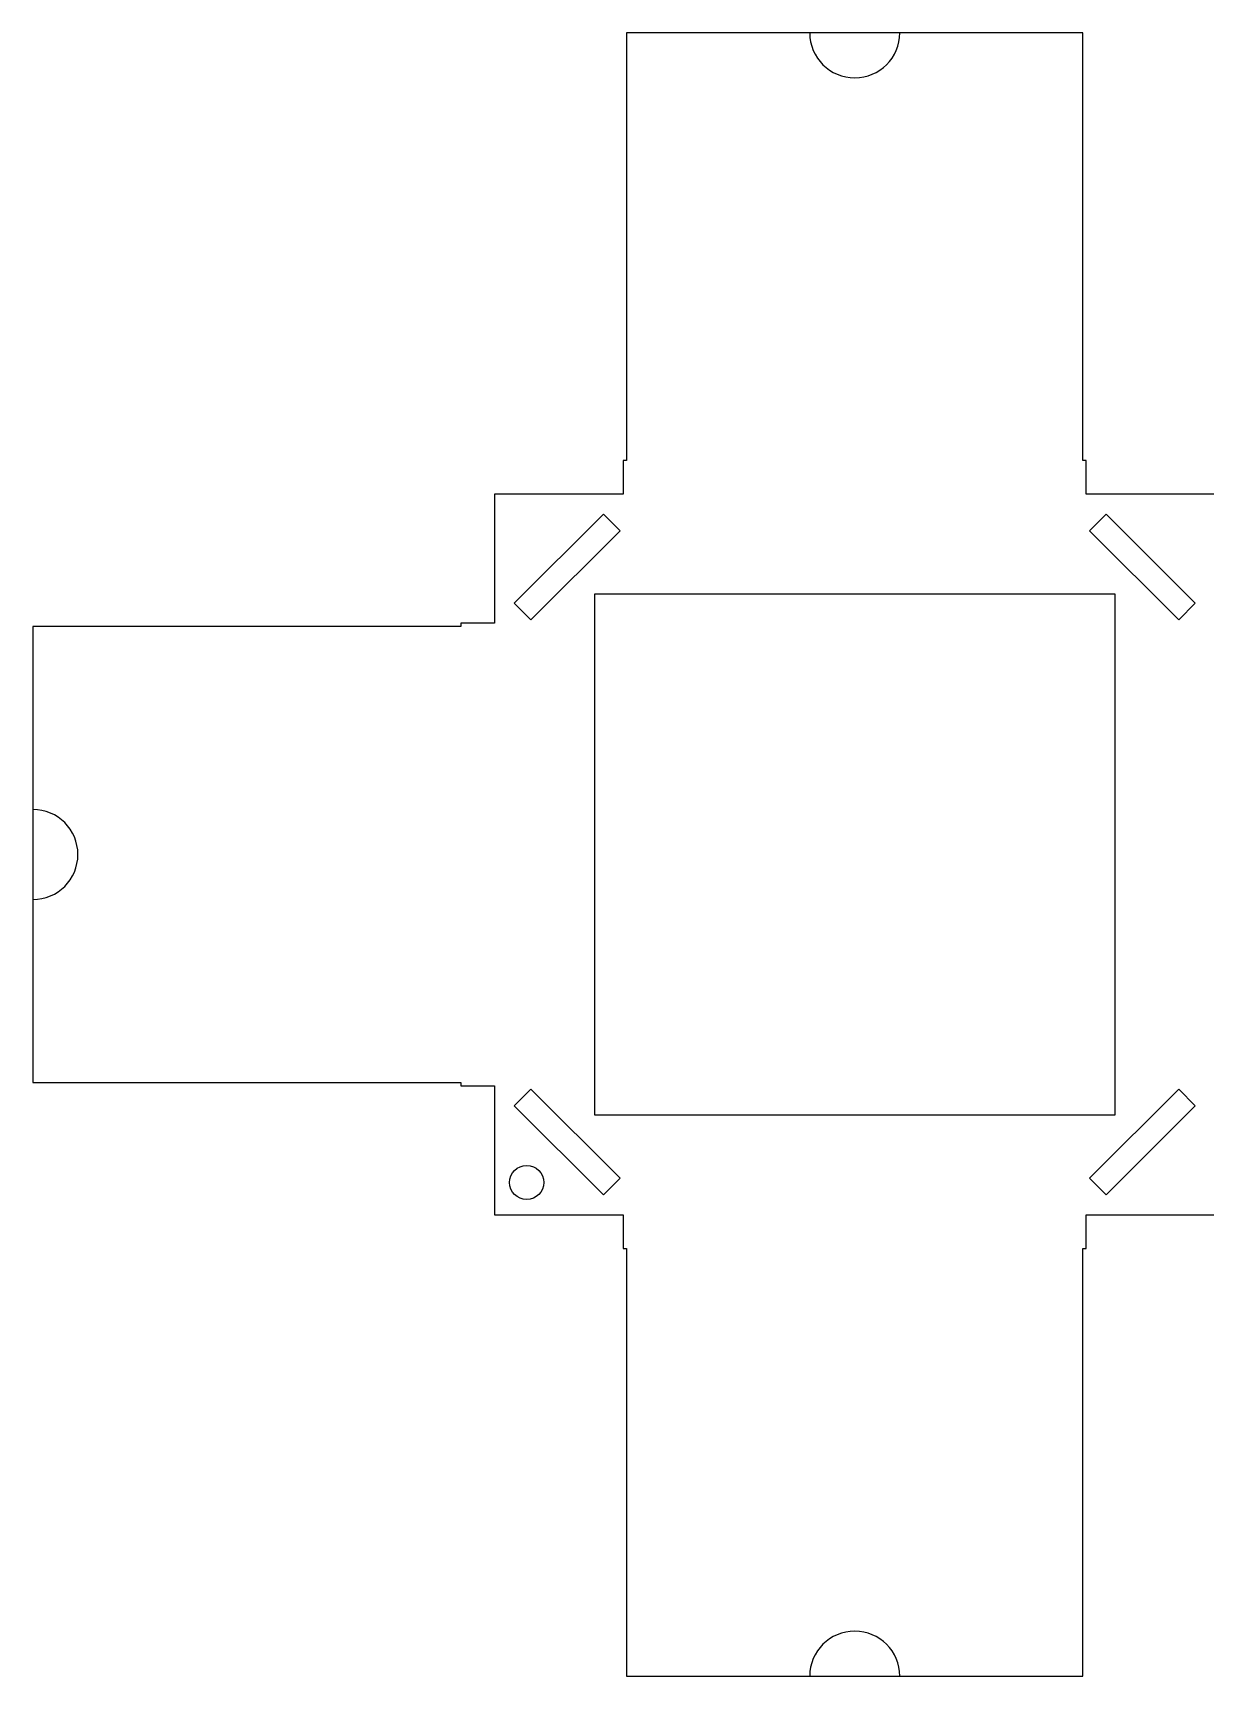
# Model space of a CAD drawing. Header units: millimetres. Extents: x -259 to 643, y -169 to 116.
# Drawn here: x 290.8 to 456.1, y -115.9 to 115.9 of the extents above; entities that cross this region are included whole.
import ezdxf

# ---------------------------------------------------------------- set-up
doc = ezdxf.new("R2010")
doc.units = ezdxf.units.MM

msp = doc.modelspace()

# ---------------------------------------------------------------- linework, layer by layer
at = {"color": 7, "linetype": 'Continuous', "lineweight": 25}
for p, q in [((374.55, 115.89), (374.55, 55.56)), ((438.89, 115.89), (374.55, 115.89)), ((438.89, 55.56), (438.89, 115.89)), ((374.08, 55.56), (374.08, 50.8)), ((374.55, 55.56), (374.08, 55.56)), ((439.36, 55.56), (438.89, 55.56)), ((439.36, 50.8), (439.36, 55.56)), ((355.92, 50.8), (355.92, 32.64)), ((374.08, 50.8), (355.92, 50.8)), ((457.52, 50.8), (439.36, 50.8)), ((371.28, 48.01), (358.71, 35.43)), ((373.62, 45.67), (371.28, 48.01)), ((442.15, 48.01), (439.82, 45.67)), ((454.72, 35.43), (442.15, 48.01)), ((361.05, 33.1), (373.62, 45.67)), ((439.82, 45.67), (452.39, 33.1)), ((358.71, 35.43), (361.05, 33.1)), ((443.42, 36.7), (370.01, 36.7)), ((370.01, 36.7), (370.01, -36.7)), ((443.42, -36.7), (443.42, 36.7)), ((452.39, 33.1), (454.72, 35.43)), ((351.15, 32.64), (351.15, 32.17)), ((355.92, 32.64), (351.15, 32.64)), ((290.83, 32.17), (290.83, -32.17)), ((351.15, 32.17), (290.83, 32.17)), ((290.83, -32.17), (351.15, -32.17)), ((351.15, -32.17), (351.15, -32.64)), ((351.15, -32.64), (355.92, -32.64)), ((355.92, -32.64), (355.92, -50.8)), ((361.05, -33.1), (358.71, -35.43)), ((373.62, -45.67), (361.05, -33.1)), ((452.39, -33.1), (439.82, -45.67)), ((454.72, -35.43), (452.39, -33.1)), ((358.71, -35.43), (371.28, -48.01)), ((370.01, -36.7), (443.42, -36.7)), ((442.15, -48.01), (454.72, -35.43)), ((371.28, -48.01), (373.62, -45.67)), ((439.82, -45.67), (442.15, -48.01)), ((355.92, -50.8), (374.08, -50.8)), ((374.08, -50.8), (374.08, -55.56)), ((439.36, -55.56), (439.36, -50.8)), ((439.36, -50.8), (457.52, -50.8)), ((374.08, -55.56), (374.55, -55.56)), ((374.55, -55.56), (374.55, -115.89)), ((438.89, -55.56), (439.36, -55.56)), ((438.89, -115.89), (438.89, -55.56)), ((374.55, -115.89), (438.89, -115.89))]:
    msp.add_line(p, q, dxfattribs=at)
msp.add_circle((360.46, -46.26), 2.41, dxfattribs=at)
for centre, start, end in [((406.72, 115.89), 180, 0), ((290.83, 0), 270, 90), ((406.72, -115.89), 0, 180)]:
    msp.add_arc(centre, 6.35, start, end, dxfattribs=at)

doc.saveas('drawing.dxf')
